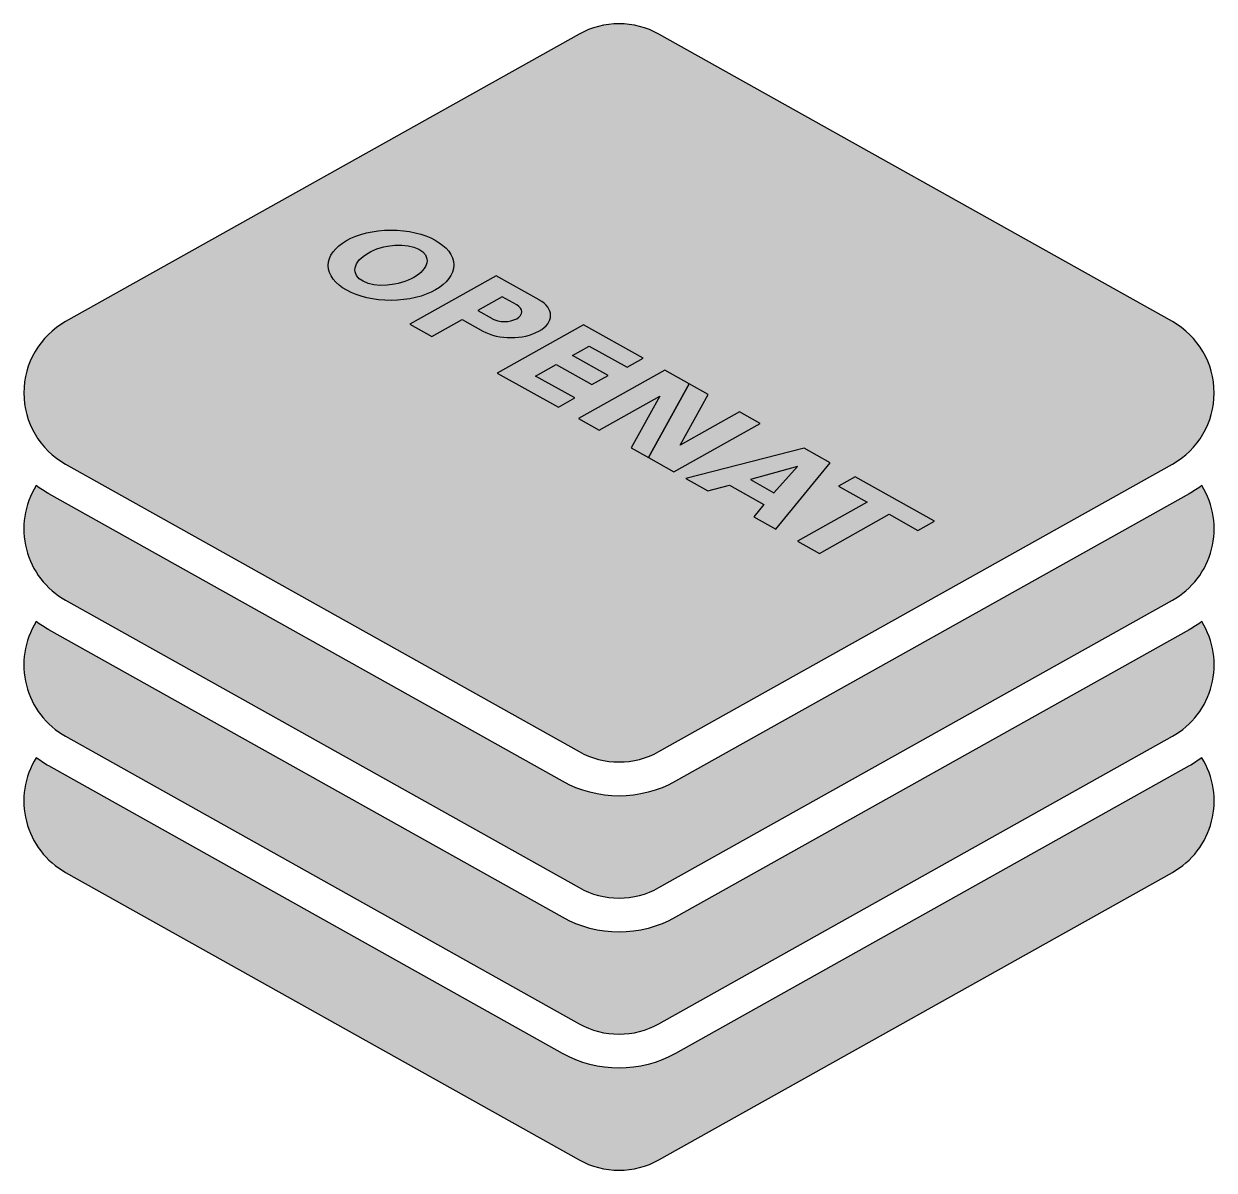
# Model space of a CAD drawing. Header units: millimetres. Extents: x -87 to 87, y -114 to 54.
import ezdxf

# ---------------------------------------------------------------- set-up
doc = ezdxf.new("R2010")
doc.units = ezdxf.units.MM
for name, color, linetype, true_color in [('OPEN_ORANGE', 30, 'Continuous', 0xff6d00), ('STACK', 4, 'Continuous', 0xa6d2fd), ('VAT_BLUE', 5, 'Continuous', 0x023e8a)]:
    doc.layers.add(name, color=color, linetype=linetype, true_color=true_color)

msp = doc.modelspace()

# ---------------------------------------------------------------- hatches: boundary and pattern name
at = {"layer": 'OPEN_ORANGE'}
h = msp.add_hatch(color=256, dxfattribs=at)
edge = h.paths.add_edge_path()
edge.add_ellipse((-33.5, 18.76), major_axis=(9.22, 0.04), ratio=0.559984, start_angle=0, end_angle=360)
edge = h.paths.add_edge_path()
edge.add_ellipse((-33.5, 18.76), major_axis=(5.27, 0.96), ratio=0.532323, start_angle=0, end_angle=360)
edge = h.paths.add_edge_path()
edge.add_line((-27.51, 8.31), (-23.06, 10.8))
edge.add_line((-23.06, 10.8), (-19.98, 9.08))
edge.add_ellipse((-15.87, 11.38), major_axis=(5.82, 0), ratio=0.56, start_angle=209.2488, end_angle=389.2488)
edge.add_line((-11.75, 13.68), (-18.05, 17.21))
edge.add_line((-18.05, 17.21), (-30.73, 10.11))
edge.add_line((-30.73, 10.11), (-27.51, 8.31))
edge = h.paths.add_edge_path()
edge.add_line((-20.76, 12.09), (-18.65, 10.91))
edge.add_ellipse((-16.84, 11.92), major_axis=(2.56, 0), ratio=0.56, start_angle=209.2488, end_angle=389.2488)
edge.add_line((-15.03, 12.94), (-17.14, 14.12))
edge.add_line((-17.14, 14.12), (-20.76, 12.09))
h.paths.add_polyline_path([(-17.9, 2.92), (-8.91, -2.11), (-6.49, -0.75), (-12.25, 2.48), (-9.23, 4.17), (-3.98, 1.23), (-1.6, 2.56), (-6.84, 5.5), (-4.38, 6.88), (1.18, 3.77), (3.57, 5.1), (-5.22, 10.02)])
h.paths.add_polyline_path([(-5.97, -3.76), (-2.91, -5.47), (6, -0.48), (1.78, -8.1), (4.32, -9.52), (10.33, 1.32), (6.71, 3.34)])
at = {"layer": 'STACK'}
for points in [[(81.3, -10.47, 0.586124), (81.3, 10.47), (5.86, 52.72, 0.260936), (-5.86, 52.72), (-81.3, 10.47, 0.586124), (-81.3, -10.47), (-5.86, -52.72, 0.260936), (5.86, -52.72)], [(-85.61, -13.63, 0.428813), (-81.3, -30.47), (-5.86, -72.72, 0.260936), (5.86, -72.72), (81.3, -30.47, 0.428813), (85.61, -13.63, -0.032651), (83.75, -14.83), (8.31, -57.08, -0.260936), (-8.31, -57.08), (-83.75, -14.83, -0.032651)], [(-85.61, -33.62, 0.428813), (-81.3, -50.47), (-5.86, -92.72, 0.260936), (5.86, -92.72), (81.3, -50.47, 0.428813), (85.61, -33.62, -0.032651), (83.75, -34.83), (8.31, -77.08, -0.260936), (-8.31, -77.08), (-83.75, -34.83, -0.032651)], [(-85.61, -53.62, 0.428813), (-81.3, -70.47), (-5.86, -112.72, 0.260936), (5.86, -112.72), (81.3, -70.47, 0.428813), (85.61, -53.62, -0.032651), (83.75, -54.83), (8.31, -97.08, -0.260936), (-8.31, -97.08), (-83.75, -54.83, -0.032651)]]:
    msp.add_hatch(color=256, dxfattribs=at).paths.add_polyline_path(points)
at = {"layer": 'VAT_BLUE'}
h = msp.add_hatch(color=256, dxfattribs=at)
h.paths.add_polyline_path([(10.33, 1.32), (4.32, -9.52), (8.06, -11.62), (20.74, -4.51), (17.68, -2.8), (8.98, -7.68), (13.1, -0.23)])
h.paths.add_polyline_path([(9.81, -12.59), (13.03, -14.4), (16.25, -13.57), (21.3, -16.4), (19.83, -18.2), (23.05, -20.01), (31.04, -10.28), (27.18, -8.12)])
h.paths.add_polyline_path([(19.31, -12.75), (22.77, -14.69), (26.21, -10.82)])
h.paths.add_polyline_path([(34.69, -12.33), (32.27, -13.69), (36.48, -16.04), (26.23, -21.79), (29.45, -23.59), (39.7, -17.85), (43.92, -20.21), (46.34, -18.85)])

# ---------------------------------------------------------------- linework, layer by layer
at = {"layer": 'OPEN_ORANGE'}
for p, q in [((-18.05, 17.21), (-30.73, 10.11)), ((-11.75, 13.68), (-18.05, 17.21)), ((-17.14, 14.12), (-20.76, 12.09)), ((-15.03, 12.94), (-17.14, 14.12)), ((-27.51, 8.31), (-23.06, 10.8)), ((-23.06, 10.8), (-19.98, 9.08)), ((-20.76, 12.09), (-18.65, 10.91)), ((-30.73, 10.11), (-27.51, 8.31))]:
    msp.add_line(p, q, dxfattribs=at)
for points in [[(-17.9, 2.92), (-8.91, -2.11), (-6.49, -0.75), (-12.25, 2.48), (-9.23, 4.17), (-3.98, 1.23), (-1.6, 2.56), (-6.84, 5.5), (-4.38, 6.88), (1.18, 3.77), (3.57, 5.1), (-5.22, 10.02)], [(-5.97, -3.76), (-2.91, -5.47), (6, -0.48), (1.78, -8.1), (4.32, -9.52), (10.33, 1.32), (6.71, 3.34)]]:
    msp.add_lwpolyline(points, close=True, dxfattribs=at)
for major_axis, ratio in [((9.22, 0.04), 0.559984), ((5.27, 0.96), 0.532323)]:
    msp.add_ellipse((-33.5, 18.76), major_axis=major_axis, ratio=ratio, dxfattribs=at)
for centre, major_axis in [((-15.87, 11.38), (5.82, 0)), ((-16.84, 11.92), (2.56, 0))]:
    msp.add_ellipse(centre, major_axis=major_axis, ratio=0.56, start_param=-2.356194, end_param=0.785398, dxfattribs=at)
at = {"layer": 'STACK'}
for points in [[(81.3, -10.47, 0.586124), (81.3, 10.47), (5.86, 52.72, 0.260936), (-5.86, 52.72), (-81.3, 10.47, 0.586124), (-81.3, -10.47), (-5.86, -52.72, 0.260936), (5.86, -52.72)], [(-85.61, -13.63, 0.428813), (-81.3, -30.47), (-5.86, -72.72, 0.260936), (5.86, -72.72), (81.3, -30.47, 0.428813), (85.61, -13.63, -0.032651), (83.75, -14.83), (8.31, -57.08, -0.260936), (-8.31, -57.08), (-83.75, -14.83, -0.032651)], [(-85.61, -33.62, 0.428813), (-81.3, -50.47), (-5.86, -92.72, 0.260936), (5.86, -92.72), (81.3, -50.47, 0.428813), (85.61, -33.62, -0.032651), (83.75, -34.83), (8.31, -77.08, -0.260936), (-8.31, -77.08), (-83.75, -34.83, -0.032651)], [(-85.61, -53.62, 0.428813), (-81.3, -70.47), (-5.86, -112.72, 0.260936), (5.86, -112.72), (81.3, -70.47, 0.428813), (85.61, -53.62, -0.032651), (83.75, -54.83), (8.31, -97.08, -0.260936), (-8.31, -97.08), (-83.75, -54.83, -0.032651)]]:
    msp.add_lwpolyline(points, format="xyb", close=True, dxfattribs=at)
at = {"layer": 'VAT_BLUE'}
for points in [[(10.33, 1.32), (4.32, -9.52), (8.06, -11.62), (20.74, -4.51), (17.68, -2.8), (8.98, -7.68), (13.1, -0.23)], [(9.81, -12.59), (13.03, -14.4), (16.25, -13.57), (21.3, -16.4), (19.83, -18.2), (23.05, -20.01), (31.04, -10.28), (27.18, -8.12)], [(19.31, -12.75), (22.77, -14.69), (26.21, -10.82)], [(34.69, -12.33), (32.27, -13.69), (36.48, -16.04), (26.23, -21.79), (29.45, -23.59), (39.7, -17.85), (43.92, -20.21), (46.34, -18.85)]]:
    msp.add_lwpolyline(points, close=True, dxfattribs=at)

doc.saveas('drawing.dxf')
